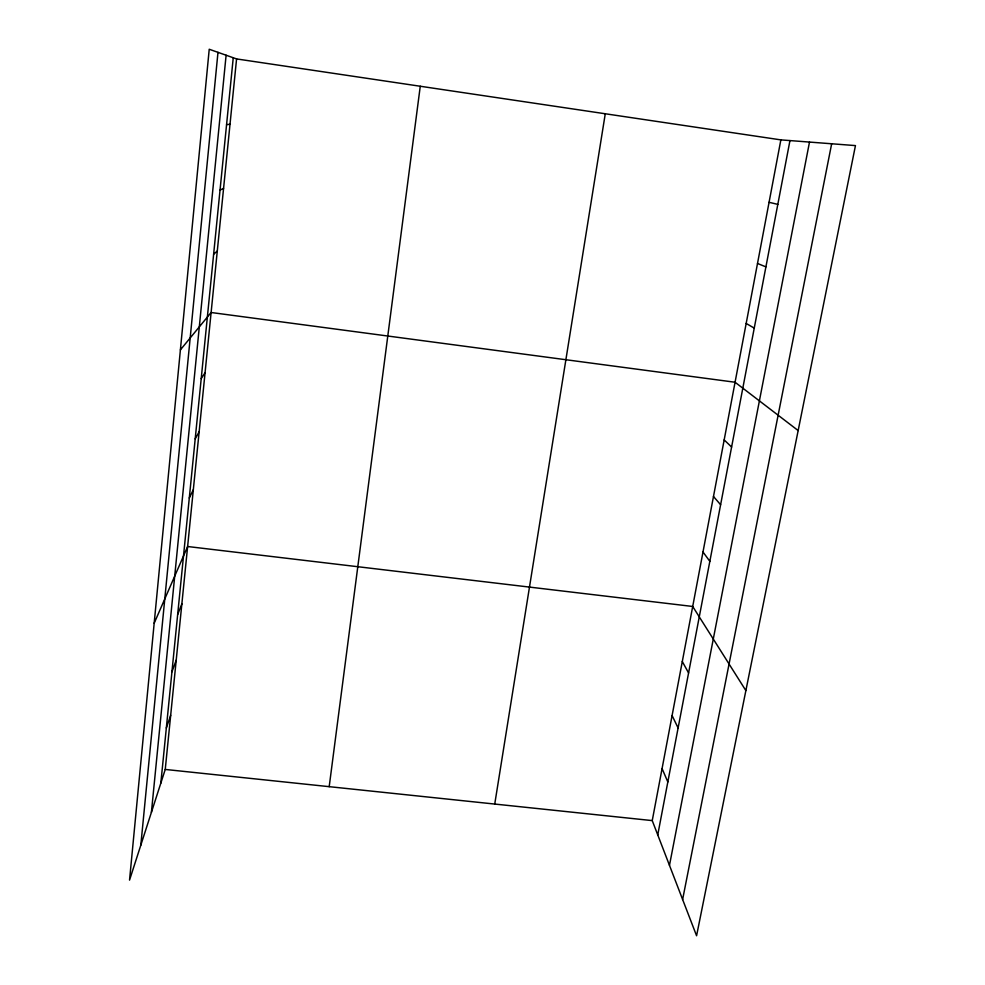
<?xml version="1.0" encoding="UTF-8"?>
<svg xmlns="http://www.w3.org/2000/svg" width="985" height="985" viewBox="0 0 985 985"><rect width="100%" height="100%" fill="white"/><g stroke="black" fill="none" stroke-linecap="round" stroke-linejoin="round"><path stroke-width="1.48" d="M140.818 845.167L217.98 52.353M151.407 812.329L226.107 55.222M160.826 783.137L233.248 57.758M165.246 769.445L236.572 58.928L209.226 49.25L129.54 880.122L165.246 769.445L652.242 820.603L696.58 935.75L855.46 145.595L780.859 139.882L236.572 58.928M329.199 786.67L420.263 86.249M494.741 804.055L605.27 113.767M652.242 820.603L780.859 139.882M657.746 834.911L789.958 140.584M669.468 865.347L809.498 142.074M682.617 899.514L831.66 143.773M166.33 728.026L170.676 715.332M171.944 671.807L176.216 660.159M177.669 614.468L181.868 603.891M154.177 623.246L187.63 546.515L692.701 606.464L745.867 690.596M189.292 498.016L193.331 489.717M195.19 438.916L199.142 431.812M201.211 378.609L205.065 372.749M180.39 349.884L211.11 312.504L735.069 382.242L798.158 430.556M213.634 254.253L217.291 251.04M220.037 190.13L223.583 188.307M226.575 124.639L230.01 124.295M769.063 202.294L777.818 204.375M757.502 263.463L765.911 266.886M746.174 323.437L754.251 328.14M724.172 439.913L731.609 447.03M713.472 496.489L720.614 504.739M702.995 551.994L709.84 561.339M682.297 661.526L688.589 672.964M672.09 715.553L678.111 727.989M662.068 768.571L667.83 781.955"/></g></svg>
